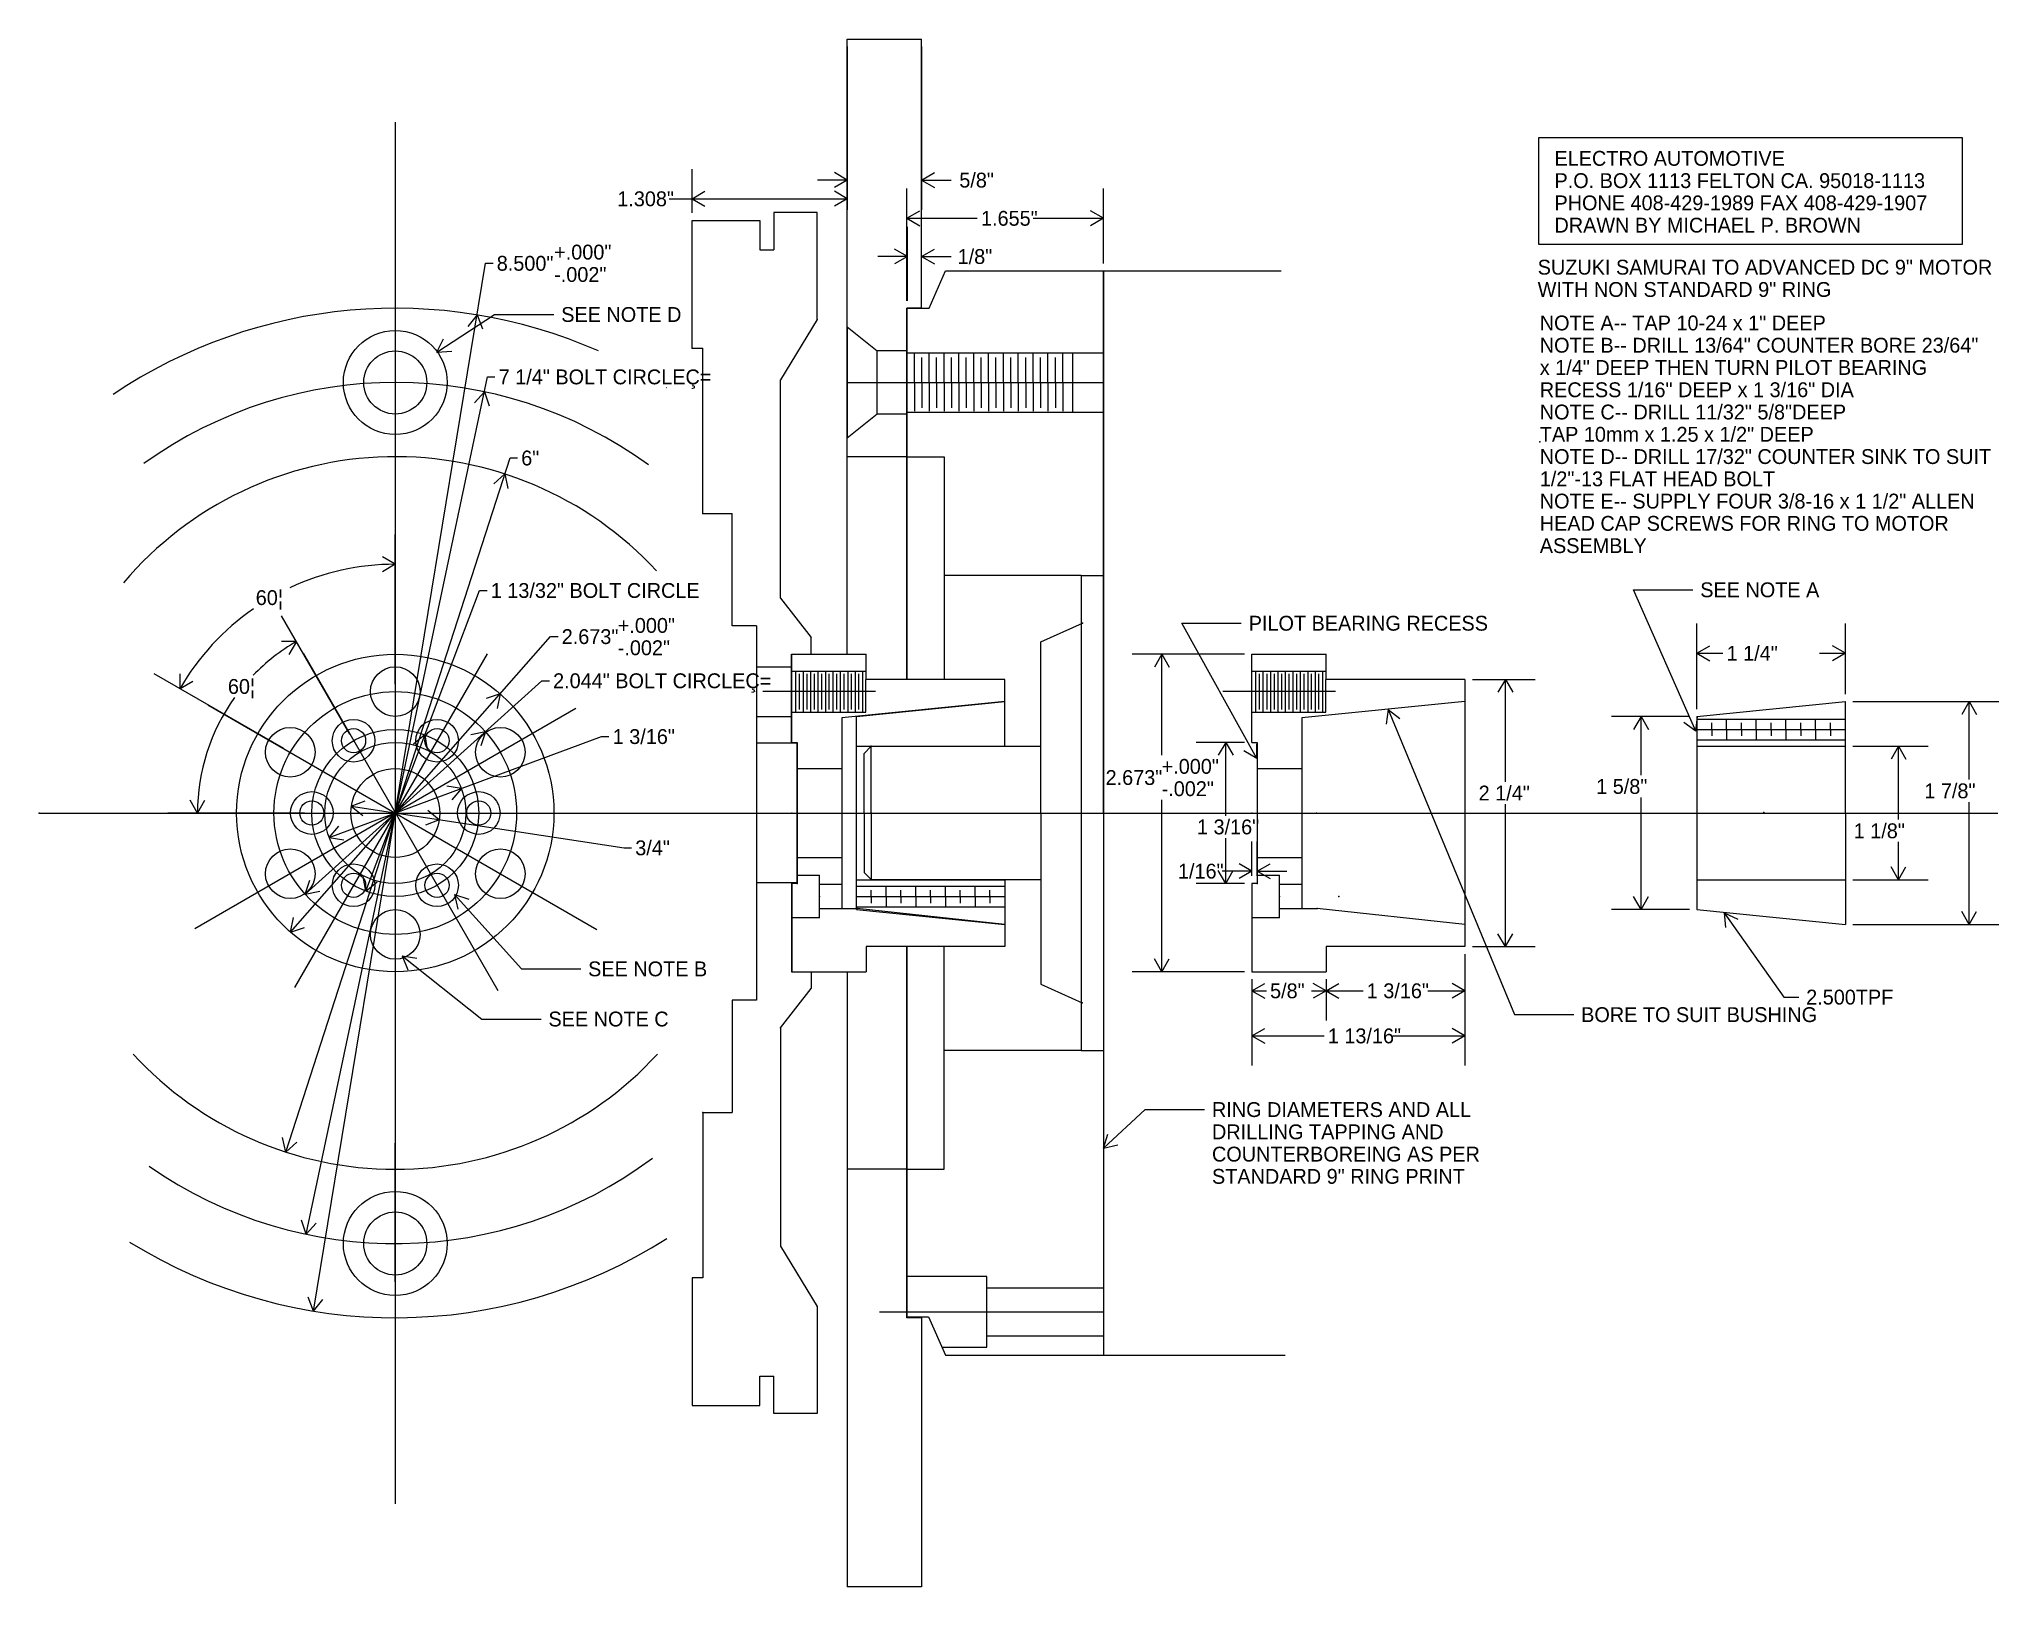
# Model space of a CAD drawing. Extents: x 0.8 to 17.3, y 1 to 14.
import ezdxf

# ---------------------------------------------------------------- set-up
doc = ezdxf.new("R2010")
doc.units = 0

msp = doc.modelspace()

# ---------------------------------------------------------------- linework, layer by layer
at = {"layer": 'ADC9', "color": 7, "linetype": 'CONTINUOUS'}
for p, q in [((9.761975, 7.476893), (9.761975, 12.041893)), ((9.761975, 12.041893), (11.260107, 12.041893)), ((9.761975, 12.041893), (9.761975, 7.476893)), ((9.575298, 9.476889), (9.575298, 5.476898)), ((9.575298, 9.476889), (9.761975, 9.476889)), ((9.233298, 8.916893), (9.585242, 9.075863)), ((9.233298, 7.476893), (9.233298, 8.916893)), ((7.745299, 7.976824), (7.805287, 8.040603)), ((7.745299, 7.476893), (7.745299, 7.976824)), ((7.805287, 8.040603), (9.233298, 8.040603)), ((7.805287, 7.478103), (7.805287, 8.040603)), ((7.745299, 7.476893), (7.745299, 6.976893)), ((7.805287, 7.478103), (7.805287, 6.915603)), ((9.233298, 7.476893), (9.233298, 6.036893)), ((9.761975, 7.476893), (9.761975, 2.911894)), ((7.805287, 6.915603), (7.745299, 6.976893)), ((7.805287, 6.915603), (9.233298, 6.915603)), ((9.233298, 6.036893), (9.582055, 5.877864)), ((9.575298, 5.476898), (9.761975, 5.476898)), ((9.761975, 2.911894), (11.291883, 2.911894))]:
    msp.add_line(p, q, dxfattribs=at)
at = {"layer": 'ADC9', "color": 7}
for p in [(9.585242, 9.075863), (7.805287, 8.040603), (7.745299, 7.476893), (7.745299, 7.476893), (7.745299, 7.476893), (7.745299, 7.476893), (7.805287, 7.478103), (9.233298, 7.476893), (9.233298, 7.476893), (9.233298, 7.476893), (9.575298, 7.476893), (9.575298, 7.476893), (9.761975, 7.476893), (9.761975, 7.476893), (9.761975, 7.476893), (7.805287, 6.915603), (9.582055, 5.877864)]:
    msp.add_point(p, dxfattribs=at)
at = {"layer": 'BUSH', "color": 7, "linetype": 'CONTINUOUS'}
for p, q in [((14.762302, 8.351893), (14.762302, 9.071668)), ((16.012302, 8.476893), (16.012302, 9.071668)), ((14.762302, 8.821668), (14.870556, 8.884168)), ((14.762302, 8.821668), (14.870556, 8.759168)), ((14.762302, 8.821668), (14.980616, 8.821668)), ((15.793988, 8.821668), (16.012302, 8.821668)), ((16.012302, 8.821668), (15.904049, 8.884168)), ((16.012302, 8.821668), (15.904049, 8.759168)), ((7.682299, 8.289393), (8.932299, 8.414393)), ((7.682299, 7.476893), (7.682299, 8.289393)), ((8.932299, 8.039385), (8.932299, 8.414393)), ((14.699802, 8.289393), (14.041204, 8.289393)), ((14.291204, 8.289393), (14.228704, 8.18114)), ((14.291204, 8.289393), (14.353704, 8.18114)), ((14.291204, 7.795296), (14.291204, 8.289393)), ((14.762302, 8.289393), (16.012302, 8.414393)), ((14.762302, 8.289393), (14.762302, 7.476893)), ((14.762302, 8.265952), (16.012302, 8.265952)), ((15.011162, 8.180922), (15.011162, 8.267308)), ((15.261162, 8.180922), (15.261162, 8.267308)), ((15.511162, 8.180922), (15.511162, 8.267308)), ((15.761162, 8.180922), (15.761162, 8.267308)), ((16.012302, 7.476893), (16.012302, 8.414393)), ((16.074802, 8.414393), (17.304916, 8.414393)), ((17.054916, 8.414393), (16.992416, 8.30614)), ((17.054916, 8.414393), (17.117416, 8.30614)), ((17.054916, 7.757824), (17.054916, 8.414393)), ((14.761162, 8.180922), (16.012302, 8.180922)), ((14.762302, 8.094052), (16.012302, 8.094052)), ((14.886162, 8.180922), (14.886162, 8.235621)), ((14.886162, 8.180922), (14.886162, 8.126222)), ((15.011162, 8.180922), (15.011162, 8.094535)), ((15.136162, 8.180922), (15.136162, 8.235621)), ((15.136162, 8.180922), (15.136162, 8.126222)), ((15.261162, 8.180922), (15.261162, 8.094535)), ((15.386162, 8.180922), (15.386162, 8.235621)), ((15.386162, 8.180922), (15.386162, 8.126222)), ((15.511162, 8.180922), (15.511162, 8.094535)), ((15.636162, 8.180922), (15.636162, 8.235621)), ((15.636162, 8.180922), (15.636162, 8.126222)), ((15.761162, 8.180922), (15.761162, 8.094535)), ((15.886162, 8.180922), (15.886162, 8.235621)), ((15.886162, 8.180922), (15.886162, 8.126222)), ((7.684805, 8.039385), (8.932299, 8.039385)), ((14.762302, 8.039385), (16.012302, 8.039385)), ((16.074802, 8.039385), (16.709858, 8.039385)), ((16.459858, 8.039385), (16.397358, 7.931132)), ((16.459858, 8.039385), (16.522358, 7.931132)), ((16.459858, 7.42163), (16.459858, 8.039385)), ((14.291204, 6.664393), (14.291204, 7.606746)), ((7.682299, 6.664393), (7.682299, 7.476893)), ((14.762302, 7.476893), (14.762302, 6.664393)), ((14.762302, 7.476893), (16.012302, 7.476893)), ((16.012302, 7.476893), (16.012302, 6.539393)), ((17.054916, 6.539393), (17.054916, 7.569508)), ((16.459858, 6.914402), (16.459858, 7.233314)), ((16.459858, 6.914402), (16.397358, 7.022655)), ((16.459858, 6.914402), (16.522358, 7.022655)), ((7.681158, 6.772865), (8.932299, 6.772865)), ((7.682299, 6.914402), (8.932299, 6.914402)), ((7.682299, 6.859735), (8.932299, 6.859735)), ((7.806158, 6.772865), (7.806158, 6.827566)), ((7.806158, 6.772865), (7.806158, 6.718166)), ((7.931158, 6.772865), (7.931158, 6.859252)), ((7.931158, 6.772865), (7.931158, 6.68648)), ((8.056158, 6.772865), (8.056158, 6.827566)), ((8.056158, 6.772865), (8.056158, 6.718166)), ((8.181158, 6.772865), (8.181158, 6.859252)), ((8.181158, 6.772865), (8.181158, 6.68648)), ((8.306158, 6.772865), (8.306158, 6.827566)), ((8.306158, 6.772865), (8.306158, 6.718166)), ((8.431158, 6.772865), (8.431158, 6.859252)), ((8.431158, 6.772865), (8.431158, 6.68648)), ((8.556158, 6.772865), (8.556158, 6.827566)), ((8.556158, 6.772865), (8.556158, 6.718166)), ((8.681158, 6.772865), (8.681158, 6.859252)), ((8.681158, 6.772865), (8.681158, 6.68648)), ((8.806158, 6.772865), (8.806158, 6.827566)), ((8.806158, 6.772865), (8.806158, 6.718166)), ((8.932299, 6.914402), (8.932299, 6.539393)), ((14.291204, 6.664393), (14.228704, 6.772647)), ((14.291204, 6.664393), (14.353704, 6.772647)), ((14.764809, 6.914402), (16.012302, 6.914402)), ((16.074802, 6.914402), (16.709858, 6.914402)), ((7.682299, 6.687836), (8.932299, 6.687836)), ((7.682299, 6.664393), (8.932299, 6.539393)), ((14.699802, 6.664393), (14.041204, 6.664393)), ((14.762302, 6.664393), (16.012302, 6.539393)), ((14.99205, 6.636407), (15.105612, 6.58417)), ((14.99205, 6.636407), (15.003593, 6.511941)), ((14.99205, 6.636407), (15.494543, 5.926664)), ((17.054916, 6.539393), (16.992416, 6.647647)), ((17.054916, 6.539393), (17.117416, 6.647647)), ((16.074802, 6.539393), (17.304916, 6.539393)), ((15.494543, 5.926664), (15.619543, 5.926664))]:
    msp.add_line(p, q, dxfattribs=at)
for radius in [1.3365, 0.375]:
    msp.add_circle((3.796299, 7.476893), radius, dxfattribs=at)
at = {"layer": 'BUSH', "color": 7}
for p in [(14.761162, 8.180922), (14.886162, 8.180922), (15.011162, 8.180922), (15.011162, 8.180922), (15.136162, 8.180922), (15.136162, 8.180922), (15.261162, 8.180922), (15.261162, 8.180922), (15.261162, 8.180922), (15.386162, 8.180922), (15.511162, 8.180922), (15.511162, 8.180922), (15.636162, 8.180922), (15.761162, 8.180922), (15.761162, 8.180922), (15.886162, 8.180922), (15.887623, 8.180002), (15.887623, 8.180002), (15.88763, 8.180002), (15.88763, 8.180002), (7.682299, 7.476893), (7.682299, 7.476893), (7.682299, 7.476893), (14.762302, 7.476893), (14.762302, 7.476893), (14.762302, 7.476893), (14.762302, 7.476893), (15.324793, 7.480347), (7.681158, 6.772865), (7.806158, 6.772865), (7.931158, 6.772865), (7.931158, 6.772865), (8.056158, 6.772865), (8.056158, 6.772865), (8.181158, 6.772865), (8.181158, 6.772865), (8.181158, 6.772865), (8.306158, 6.772865), (8.431158, 6.772865), (8.431158, 6.772865), (8.556158, 6.772865), (8.681158, 6.772865), (8.681158, 6.772865), (8.806158, 6.772865), (8.807619, 6.773785), (8.807619, 6.773785), (8.807627, 6.773785), (8.807627, 6.773785)]:
    msp.add_point(p, dxfattribs=at)
at = {"layer": 'CENTER', "color": 7, "linetype": 'CONTINUOUS'}
msp.add_line((0.796299, 7.476893), (17.296299, 7.476893), dxfattribs=at)
at = {"layer": 'CENTER', "color": 7}
msp.add_point((0.796299, 7.476893), dxfattribs=at)
at = {"layer": 'DIEM', "color": 7, "linetype": 'CONTINUOUS'}
for p, q in [((7.604299, 13.929587), (7.604299, 12.556202)), ((8.229299, 13.929587), (8.229299, 12.556202)), ((6.296299, 12.528893), (6.296299, 12.898995)), ((7.604299, 11.632977), (7.604299, 12.898995)), ((7.604299, 12.806202), (7.354299, 12.806202)), ((7.604299, 12.806202), (7.496045, 12.868702)), ((7.604299, 12.806202), (7.496045, 12.743702)), ((8.106914, 11.789393), (8.106914, 12.734437)), ((8.229299, 12.806202), (8.337552, 12.868702)), ((8.229299, 12.806202), (8.337552, 12.743702)), ((8.229299, 12.806202), (8.479299, 12.806202)), ((9.761975, 12.104393), (9.761975, 12.734437)), ((6.103135, 12.648995), (7.604299, 12.648995)), ((6.296299, 12.648995), (6.404552, 12.711495)), ((6.296299, 12.648995), (6.404552, 12.586495)), ((7.604299, 12.648995), (7.496045, 12.711495)), ((7.604299, 12.648995), (7.496045, 12.586495)), ((8.106914, 12.484437), (8.215167, 12.546937)), ((9.761975, 12.484437), (9.653722, 12.546937)), ((8.106914, 12.484437), (8.215167, 12.421937)), ((8.106914, 12.484437), (8.699383, 12.484437)), ((8.110014, 11.789477), (8.110014, 12.412672)), ((8.229915, 11.789477), (8.229915, 12.412672)), ((9.169506, 12.484437), (9.761975, 12.484437)), ((9.761975, 12.484437), (9.653722, 12.421937)), ((8.110014, 12.162672), (8.001761, 12.225172)), ((8.229915, 12.162672), (8.338168, 12.225172)), ((3.106995, 3.283173), (4.557144, 12.105882)), ((4.557144, 12.105882), (4.619644, 12.105882)), ((8.110014, 12.162672), (7.860014, 12.162672)), ((8.110014, 12.162672), (8.001761, 12.100172)), ((8.229915, 12.162672), (8.338168, 12.100172)), ((8.229915, 12.162672), (8.479915, 12.162672)), ((4.147085, 11.3578), (4.6317, 11.674295)), ((4.485603, 11.670622), (4.406373, 11.573939)), ((4.485603, 11.670622), (4.529718, 11.553665)), ((4.6317, 11.674295), (5.1317, 11.674295)), ((4.147085, 11.3578), (4.203546, 11.469322)), ((4.147085, 11.3578), (4.271897, 11.364664)), ((3.045598, 3.930471), (4.573586, 11.1489)), ((4.573586, 11.1489), (4.636086, 11.1489)), ((4.547001, 11.02331), (4.463438, 10.930347)), ((4.547001, 11.02331), (4.585728, 10.904461)), ((2.873025, 4.622498), (4.763165, 10.466058)), ((4.763165, 10.466058), (4.825665, 10.466058)), ((4.719572, 10.331287), (4.62679, 10.247523)), ((4.719572, 10.331287), (4.745723, 10.209053)), ((3.796299, 8.561394), (3.796299, 9.821231)), ((3.796299, 9.571231), (3.688046, 9.633731)), ((3.796299, 9.571231), (3.688046, 9.508731)), ((3.547032, 6.819569), (4.506838, 9.350604)), ((4.506838, 9.350604), (4.569338, 9.350604)), ((14.753489, 8.164714), (14.227229, 9.356186)), ((14.227229, 9.356186), (14.727229, 9.356186)), ((3.413548, 8.139836), (2.837914, 9.136864)), ((2.962914, 8.920358), (2.837914, 8.920358)), ((2.962914, 8.920358), (2.900414, 8.812105)), ((2.913006, 6.473885), (5.104526, 8.96243)), ((5.104526, 8.96243), (5.167026, 8.96243)), ((11.052915, 7.935211), (10.42329, 9.074712)), ((10.42329, 9.074712), (10.92329, 9.074712)), ((10.949802, 8.813392), (10.003456, 8.813392)), ((10.253456, 8.813392), (10.190956, 8.705139)), ((10.253456, 8.813392), (10.315956, 8.705139)), ((10.253456, 7.963766), (10.253456, 8.813392)), ((2.857095, 8.019143), (1.766043, 8.649063)), ((1.982549, 8.524063), (1.982549, 8.649063)), ((1.982549, 8.524063), (2.090803, 8.586563)), ((3.037181, 6.792625), (5.031841, 8.59061)), ((5.031841, 8.59061), (5.094341, 8.59061)), ((12.869799, 8.601893), (13.398043, 8.601893)), ((13.148043, 8.601893), (13.085543, 8.49364)), ((13.148043, 8.601893), (13.210543, 8.49364)), ((13.148043, 7.738587), (13.148043, 8.601893)), ((4.679592, 8.479902), (4.561143, 8.439967)), ((4.679592, 8.479902), (4.654952, 8.357355)), ((12.160184, 8.348559), (12.143849, 8.224631)), ((12.160184, 8.348559), (12.259341, 8.272449)), ((12.160184, 8.348559), (13.224031, 5.779098)), ((14.753489, 8.164714), (14.766922, 8.28899)), ((3.239534, 7.270613), (5.533911, 8.120675)), ((4.045566, 8.134218), (3.948743, 8.055159)), ((4.045566, 8.134218), (4.065621, 8.010837)), ((4.555417, 8.161162), (4.433163, 8.135106)), ((4.555417, 8.161162), (4.516856, 8.042259)), ((5.533911, 8.120675), (5.596411, 8.120675)), ((14.753489, 8.164714), (14.652579, 8.238486)), ((10.949802, 8.070891), (10.542145, 8.070891)), ((10.792145, 8.070891), (10.729645, 7.962638)), ((10.792145, 8.070891), (10.854645, 7.962638)), ((10.792145, 7.453927), (10.792145, 8.070891)), ((11.052915, 7.935211), (10.945856, 7.999736)), ((11.052915, 7.935211), (11.055265, 8.060189)), ((4.353064, 7.683174), (4.22984, 7.704171)), ((4.353064, 7.683174), (4.273268, 7.586958)), ((3.030799, 7.476893), (1.879529, 7.476893)), ((2.129529, 7.476893), (2.067029, 7.585147)), ((2.129529, 7.476893), (2.192029, 7.585147)), ((3.425564, 7.53329), (3.541985, 7.578799)), ((3.425564, 7.53329), (3.523187, 7.45522)), ((3.425564, 7.53329), (5.724081, 7.183639)), ((4.167034, 7.420497), (4.069411, 7.498567)), ((10.253456, 6.140391), (10.253456, 7.5877)), ((13.148043, 6.351893), (13.148043, 7.550913)), ((3.239534, 7.270613), (3.31933, 7.366829)), ((3.239534, 7.270613), (3.362758, 7.249616)), ((4.167034, 7.420497), (4.050613, 7.374988)), ((10.792145, 6.884599), (10.792145, 7.265984)), ((5.724081, 7.183639), (5.786581, 7.183639)), ((11.012302, 6.947099), (11.012302, 7.23749)), ((11.057298, 6.947099), (11.057298, 7.23749)), ((3.547032, 6.819569), (3.526977, 6.94295)), ((10.792145, 6.884599), (10.729645, 6.992852)), ((11.012302, 6.98749), (10.762302, 6.98749)), ((10.792145, 6.884599), (10.854645, 6.992852)), ((11.012302, 6.98749), (10.904049, 7.04999)), ((11.012302, 6.98749), (10.904049, 6.92499)), ((11.057298, 6.98749), (11.165551, 7.04999)), ((11.057298, 6.98749), (11.165551, 6.92499)), ((11.057298, 6.98749), (11.307298, 6.98749)), ((3.037181, 6.792625), (3.075742, 6.911528)), ((3.037181, 6.792625), (3.159435, 6.818681)), ((3.547032, 6.819569), (3.643855, 6.898628)), ((4.296073, 6.789875), (4.414922, 6.751145)), ((4.296073, 6.789875), (4.321956, 6.667584)), ((4.296073, 6.789875), (4.858285, 6.164387)), ((10.949802, 6.884599), (10.542145, 6.884599)), ((2.913006, 6.473885), (2.937646, 6.596432)), ((2.913006, 6.473885), (3.031455, 6.51382)), ((13.148043, 6.351893), (13.085543, 6.460147)), ((13.148043, 6.351893), (13.210543, 6.460147)), ((3.855421, 6.273847), (3.97905, 6.255387)), ((3.855421, 6.273847), (3.901249, 6.15755)), ((3.855421, 6.273847), (4.523997, 5.742182)), ((12.807299, 6.289393), (12.807299, 5.730186)), ((12.807299, 6.289393), (12.807299, 5.350352)), ((12.869799, 6.351893), (13.398043, 6.351893)), ((4.858285, 6.164387), (5.358285, 6.164387)), ((10.949802, 6.140391), (10.003456, 6.140391)), ((10.253456, 6.140391), (10.190956, 6.248645)), ((10.253456, 6.140391), (10.315956, 6.248645)), ((11.012302, 6.077891), (11.012302, 5.730186)), ((11.012302, 6.077891), (11.012302, 5.350352)), ((11.012302, 5.980186), (11.120556, 6.042686)), ((11.012302, 5.980186), (11.120556, 5.917686)), ((11.012302, 5.980186), (11.134345, 5.980186)), ((11.51526, 5.980186), (11.637302, 5.980186)), ((11.637302, 5.980186), (11.529049, 6.042686)), ((11.637302, 5.980186), (11.529049, 5.917686)), ((11.637302, 6.077891), (11.637302, 5.730186)), ((11.637302, 6.077891), (11.637302, 5.730186)), ((11.637302, 5.980186), (11.745556, 6.042686)), ((11.637302, 5.980186), (11.745556, 5.917686)), ((11.637302, 5.980186), (11.948959, 5.980186)), ((12.495642, 5.980186), (12.807299, 5.980186)), ((12.807299, 5.980186), (12.699045, 6.042686)), ((12.807299, 5.980186), (12.699045, 5.917686)), ((13.224031, 5.779098), (13.724031, 5.779098)), ((4.523997, 5.742182), (5.023997, 5.742182)), ((11.012302, 5.600352), (11.120556, 5.662852)), ((12.807299, 5.600352), (12.699045, 5.662852)), ((11.012302, 5.600352), (11.120556, 5.537852)), ((11.012302, 5.600352), (11.620834, 5.600352)), ((12.198767, 5.600352), (12.807299, 5.600352)), ((12.807299, 5.600352), (12.699045, 5.537852)), ((9.761975, 4.654009), (10.114038, 4.97973)), ((10.114038, 4.97973), (10.614038, 4.97973)), ((2.873025, 4.622498), (2.846874, 4.744732)), ((2.873025, 4.622498), (2.965807, 4.706262)), ((9.761975, 4.654009), (9.798992, 4.773402)), ((9.761975, 4.654009), (9.883881, 4.681648)), ((3.045598, 3.930471), (3.006871, 4.049321)), ((3.045598, 3.930471), (3.129161, 4.023434)), ((3.106995, 3.283173), (3.06288, 3.400129)), ((3.106995, 3.283173), (3.186225, 3.379856))]:
    msp.add_line(p, q, dxfattribs=at)
for centre, radius in [((3.444798, 8.08571), 0.1797), ((4.147799, 8.08571), 0.1797), ((3.444798, 8.08571), 0.10155), ((4.147799, 8.08571), 0.10155), ((3.093299, 7.476893), 0.1797), ((4.499299, 7.476893), 0.1797), ((3.093299, 7.476893), 0.10155), ((4.499299, 7.476893), 0.10155), ((3.444799, 6.868077), 0.1797), ((3.444799, 6.868077), 0.10155), ((4.147799, 6.868078), 0.1797), ((4.147799, 6.868078), 0.10155)]:
    msp.add_circle(centre, radius, dxfattribs=at)
for radius, start, end in [(2.094338, 90, 115.068033), (2.094338, 124.799456, 149.999989), (1.66677, 120.000024, 135.914482), (1.66677, 144.34039, 180)]:
    msp.add_arc((3.796299, 7.476893), radius, start, end, dxfattribs=at)
at = {"layer": 'DIEM', "color": 7}
msp.add_point((13.43784, 10.603052), dxfattribs=at)
at = {"layer": 'HUB', "color": 7, "linetype": 'CONTINUOUS'}
for p, q in [((3.796299, 13.292246), (3.796299, 1.661541)), ((4.569599, 8.816289), (2.947379, 6.00652)), ((3.02168, 8.818573), (4.658962, 5.982718)), ((7.137303, 8.813392), (7.762303, 8.813392)), ((7.137303, 8.070891), (7.137303, 8.813392)), ((7.762303, 8.601893), (7.762303, 8.813392)), ((11.012302, 8.813392), (11.637302, 8.813392)), ((11.012302, 8.070891), (11.012302, 8.813392)), ((11.637302, 8.601893), (11.637302, 8.813392)), ((7.137303, 8.670744), (7.762303, 8.670744)), ((7.168303, 8.670744), (7.168303, 8.327044)), ((7.199803, 8.648628), (7.199803, 8.349158)), ((7.231053, 8.670744), (7.231053, 8.327044)), ((7.262303, 8.648628), (7.262303, 8.349158)), ((7.293803, 8.670744), (7.293803, 8.327044)), ((7.324803, 8.648628), (7.324803, 8.349158)), ((7.356553, 8.670744), (7.356553, 8.327044)), ((7.387303, 8.648628), (7.387303, 8.349158)), ((7.419302, 8.670744), (7.419302, 8.327044)), ((7.449803, 8.648628), (7.449803, 8.349158)), ((7.482052, 8.670744), (7.482052, 8.327044)), ((7.512303, 8.648628), (7.512303, 8.349158)), ((7.544802, 8.670744), (7.544802, 8.327044)), ((7.574803, 8.648628), (7.574803, 8.349158)), ((7.607552, 8.670744), (7.607552, 8.327044)), ((7.637303, 8.648628), (7.637303, 8.349158)), ((7.670302, 8.670744), (7.670302, 8.327044)), ((7.699803, 8.648628), (7.699803, 8.349158)), ((7.733052, 8.670744), (7.733052, 8.327044)), ((7.760298, 8.327055), (7.760298, 8.601893)), ((8.932299, 8.601893), (7.762303, 8.601893)), ((8.932299, 8.039385), (8.932299, 8.601893)), ((11.012302, 8.670744), (11.637302, 8.670744)), ((11.043303, 8.670744), (11.043303, 8.327044)), ((11.074802, 8.648628), (11.074802, 8.349158)), ((11.106052, 8.670744), (11.106052, 8.327044)), ((11.137302, 8.648628), (11.137302, 8.349158)), ((11.168802, 8.670744), (11.168802, 8.327044)), ((11.199802, 8.648628), (11.199802, 8.349158)), ((11.231552, 8.670744), (11.231552, 8.327044)), ((11.262302, 8.648628), (11.262302, 8.349158)), ((11.294302, 8.670744), (11.294302, 8.327044)), ((11.324802, 8.648628), (11.324802, 8.349158)), ((11.357052, 8.670744), (11.357052, 8.327044)), ((11.387302, 8.648628), (11.387302, 8.349158)), ((11.419802, 8.670744), (11.419802, 8.327044)), ((11.449802, 8.648628), (11.449802, 8.349158)), ((11.482552, 8.670744), (11.482552, 8.327044)), ((11.512302, 8.648628), (11.512302, 8.349158)), ((11.545301, 8.670744), (11.545301, 8.327044)), ((11.574802, 8.648628), (11.574802, 8.349158)), ((11.608051, 8.670744), (11.608051, 8.327044)), ((11.635298, 8.327055), (11.635298, 8.601893)), ((12.807299, 8.601893), (11.637302, 8.601893)), ((12.807299, 8.601893), (12.807299, 6.351893)), ((7.841487, 8.498894), (6.893044, 8.498894)), ((11.716486, 8.498894), (10.768044, 8.498894)), ((5.317931, 8.355409), (2.107684, 6.501971)), ((2.2177, 8.388298), (5.493961, 6.496748)), ((7.135298, 8.327055), (7.760298, 8.327055)), ((8.932299, 8.414393), (7.557299, 8.276894)), ((7.557299, 8.276894), (7.557299, 6.673265)), ((11.010298, 8.327055), (11.635298, 8.327055)), ((12.807299, 8.414393), (11.432299, 8.276894)), ((11.432299, 8.276894), (11.432299, 6.673265)), ((7.137303, 8.070891), (7.182298, 8.070891)), ((7.182298, 8.070643), (7.182298, 6.884599)), ((11.012302, 8.070891), (11.057298, 8.070891)), ((11.057298, 8.070643), (11.057298, 6.884599)), ((7.182298, 7.851893), (7.557299, 7.851893)), ((11.057298, 7.851893), (11.432299, 7.851893)), ((7.182298, 7.101893), (7.557299, 7.101893)), ((11.057298, 7.101893), (11.432299, 7.101893)), ((7.182298, 6.953493), (7.369798, 6.953493)), ((7.369798, 6.594093), (7.369798, 6.953493)), ((11.057298, 6.953493), (11.244798, 6.953493)), ((11.244798, 6.594093), (11.244798, 6.953493)), ((7.182298, 6.884599), (7.137303, 6.884599)), ((7.137303, 6.884599), (7.137303, 6.140391)), ((7.369798, 6.876366), (7.557299, 6.876366)), ((8.932299, 6.914402), (8.932299, 6.351893)), ((11.057298, 6.884599), (11.012302, 6.884599)), ((11.012302, 6.884599), (11.012302, 6.140391)), ((11.244798, 6.876366), (11.432299, 6.876366)), ((7.369798, 6.673265), (7.688419, 6.673265)), ((8.932299, 6.539393), (7.688419, 6.673265)), ((11.244798, 6.673265), (11.563419, 6.673265)), ((12.807299, 6.539393), (11.563419, 6.673265)), ((7.369798, 6.594093), (7.137303, 6.594093)), ((11.244798, 6.594093), (11.012302, 6.594093)), ((8.932299, 6.351893), (7.762303, 6.351893)), ((7.762303, 6.351893), (7.762303, 6.140391)), ((12.807299, 6.351893), (11.637302, 6.351893)), ((11.637302, 6.351893), (11.637302, 6.140391)), ((7.137303, 6.140391), (7.762303, 6.140391)), ((11.012302, 6.140391), (11.637302, 6.140391))]:
    msp.add_line(p, q, dxfattribs=at)
for centre, radius in [((3.796299, 8.498893), 0.209001), ((3.796299, 7.476893), 1.022), ((2.911222, 7.987893), 0.209), ((3.796299, 7.476893), 0.703), ((4.681376, 7.987893), 0.209001), ((3.796299, 7.476893), 0.59375), ((2.911222, 6.965894), 0.209), ((4.681376, 6.965894), 0.209), ((3.796299, 6.454894), 0.209)]:
    msp.add_circle(centre, radius, dxfattribs=at)
at = {"layer": 'HUB', "color": 7}
for p in [(7.137303, 8.498894), (7.137303, 8.498894), (7.137303, 8.498894), (7.168303, 8.498894), (7.199803, 8.498894), (7.231053, 8.498894), (7.262303, 8.498894), (11.012302, 8.498894), (11.012302, 8.498894), (11.012302, 8.498894), (11.043303, 8.498894), (11.074802, 8.498894), (11.106052, 8.498894), (11.137302, 8.498894), (4.681376, 7.987893), (3.796299, 7.476893), (7.137303, 7.476893), (7.182298, 7.476893), (7.682299, 7.476893), (11.012302, 7.476893), (11.012302, 7.476893), (11.057298, 7.476893), (11.557299, 7.476893), (12.807299, 7.476893), (7.182298, 6.953493), (11.057298, 6.953493), (7.182298, 6.884599), (7.369798, 6.876366), (7.369798, 6.774816), (11.057298, 6.884599), (11.244798, 6.876366), (11.244798, 6.774816), (11.743653, 6.774816), (7.369798, 6.673265), (7.688419, 6.673265), (11.244798, 6.673265), (11.563419, 6.673265)]:
    msp.add_point(p, dxfattribs=at)
at = {"layer": 'PARTS', "color": 7, "linetype": 'CONTINUOUS'}
for p, q in [((13.42899, 13.163964), (16.995441, 13.163964)), ((13.42899, 12.26398), (13.42899, 13.163964)), ((16.995441, 13.163964), (16.995441, 12.26398)), ((6.296299, 12.466393), (6.866299, 12.466393)), ((6.296299, 11.391894), (6.296299, 12.466393)), ((6.866299, 12.466393), (6.866299, 12.219394)), ((7.351298, 12.532393), (6.986299, 12.532393)), ((6.986299, 12.532393), (6.986299, 12.219394)), ((7.351298, 11.631893), (7.351298, 12.532393)), ((6.866299, 12.219394), (6.986299, 12.219394)), ((16.995441, 12.26398), (13.42899, 12.26398)), ((7.351298, 11.631893), (7.041298, 11.124893)), ((6.296299, 11.391893), (6.386299, 11.391893)), ((6.386299, 9.998894), (6.386299, 11.391893)), ((7.041298, 9.284393), (7.041298, 11.124893)), ((6.386299, 9.998894), (6.633299, 9.998894)), ((6.633299, 9.051893), (6.633299, 9.998894)), ((7.041298, 9.284393), (7.299298, 8.954393)), ((6.838299, 9.051893), (6.633299, 9.051893)), ((6.838299, 9.051893), (6.838299, 5.901894)), ((7.299298, 8.814393), (7.299298, 8.954393)), ((7.135298, 8.814393), (7.299298, 8.814393)), ((7.135298, 8.064894), (7.135298, 8.814393)), ((6.838299, 8.707893), (7.135298, 8.707893)), ((6.838299, 8.289893), (7.135298, 8.289893)), ((7.135298, 8.064894), (6.838299, 8.064894)), ((7.180298, 8.064894), (7.135298, 8.064894)), ((7.180298, 8.064894), (7.180298, 6.888894)), ((7.135298, 6.888894), (6.838299, 6.888894)), ((7.180298, 6.888894), (7.135298, 6.888894)), ((7.135298, 6.888894), (7.135298, 6.139395)), ((7.135298, 6.139395), (7.299298, 6.139395)), ((7.299298, 6.139395), (7.299298, 5.999393)), ((7.041298, 5.669394), (7.299298, 5.999393)), ((6.838299, 5.901894), (6.633299, 5.901894)), ((6.633299, 5.901894), (6.633299, 4.954893)), ((7.041298, 5.669394), (7.041298, 3.828894)), ((6.386299, 4.954893), (6.633299, 4.954893)), ((6.386299, 4.954893), (6.386299, 3.561918)), ((7.041298, 3.828894), (7.351298, 3.321894)), ((6.386299, 3.561918), (6.296299, 3.561918)), ((6.296299, 3.561918), (6.296299, 2.487393)), ((7.351298, 3.321894), (7.351298, 2.421394)), ((6.866299, 2.487393), (6.866299, 2.734393)), ((6.866299, 2.734393), (6.986299, 2.734393)), ((6.986299, 2.421394), (6.986299, 2.734393)), ((6.296299, 2.487393), (6.866299, 2.487393)), ((7.351298, 2.421394), (6.986299, 2.421394))]:
    msp.add_line(p, q, dxfattribs=at)
at = {"layer": 'PARTS', "color": 7}
for p in [(7.351298, 11.631893), (6.296299, 11.391893), (6.386299, 9.998894), (6.838299, 8.498894), (6.838299, 7.476893), (7.041298, 5.669394), (6.386299, 4.954893), (7.351298, 3.321894)]:
    msp.add_point(p, dxfattribs=at)
at = {"layer": 'PLATE', "color": 7, "linetype": 'CONTINUOUS'}
for p, q in [((7.604299, 8.817996), (7.604299, 13.992087)), ((7.604299, 13.992087), (8.229299, 13.992087)), ((8.229299, 11.726977), (8.229299, 13.992087)), ((3.796299, 11.885561), (3.796299, 10.136763)), ((8.229915, 11.726977), (8.104914, 11.726977)), ((8.104914, 11.726977), (8.104914, 10.476977)), ((7.604299, 11.570477), (7.604299, 10.633477)), ((7.604299, 11.570477), (7.855299, 11.367578)), ((7.855299, 10.836377), (7.855299, 11.367578)), ((8.104299, 11.367578), (7.855299, 11.367578)), ((8.104299, 10.836377), (8.104299, 11.367578)), ((7.855299, 10.836377), (7.604299, 10.633477)), ((8.104299, 10.836377), (7.855299, 10.836377)), ((8.104914, 10.476977), (7.604299, 10.476977)), ((8.104914, 10.476977), (8.104914, 8.601893)), ((8.104299, 3.226978), (8.104299, 6.351893)), ((7.604299, 6.140391), (7.604299, 0.9617)), ((3.796299, 3.530192), (3.796299, 4.696057)), ((8.104299, 4.476977), (7.604299, 4.476977)), ((8.229299, 3.226978), (8.104299, 3.226978)), ((8.229299, 3.226978), (8.229299, 0.9617)), ((8.229299, 0.9617), (7.604299, 0.9617))]:
    msp.add_line(p, q, dxfattribs=at)
for centre, radius in [((3.796299, 11.101893), 0.4375), ((3.796299, 11.101893), 0.2656), ((3.796299, 3.851894), 0.4375), ((3.796299, 3.851894), 0.2656)]:
    msp.add_circle(centre, radius, dxfattribs=at)
for centre, radius, start, end in [((3.796299, 7.476896), 4.249997, 66.255235, 123.990668), ((3.796299, 7.47689), 3.625003, 53.93266, 125.758316), ((7.028986, 12.542762), 1.759435, 237.436003, 237.499932), ((3.796298, 7.476892), 3.000001, 42.791783, 139.730184), ((3.796298, 7.476894), 3, 222.592537, 317.391355), ((3.796299, 7.476893), 3.624999, 235.094509, 306.691897), ((3.796299, 7.476894), 4.25, 238.211015, 302.561203)]:
    msp.add_arc(centre, radius, start, end, dxfattribs=at)
at = {"layer": 'PLATE', "color": 7}
for p in [(8.229915, 11.726977), (3.796299, 11.101893), (7.604299, 11.101977), (7.604299, 11.101977), (3.796299, 7.476893), (3.796299, 7.476893), (3.796299, 7.476893), (3.796299, 3.851894), (8.229299, 3.226978)]:
    msp.add_point(p, dxfattribs=at)
at = {"layer": 'RING9', "color": 7, "linetype": 'CONTINUOUS'}
for p, q in [((8.294414, 11.726893), (8.431427, 12.041893)), ((8.431427, 12.041893), (9.761975, 12.041893)), ((8.106914, 11.726893), (8.294414, 11.726893)), ((8.106914, 8.601893), (8.106914, 11.726893)), ((8.106497, 11.351892), (9.761975, 11.351892)), ((8.169411, 11.10125), (8.169411, 11.351827)), ((8.231903, 11.10125), (8.231903, 11.31225)), ((8.294394, 11.10125), (8.294394, 11.351827)), ((8.356885, 11.10125), (8.356885, 11.31225)), ((8.419376, 11.10125), (8.419376, 11.351827)), ((8.481868, 11.10125), (8.481868, 11.31225)), ((8.544359, 11.10125), (8.544359, 11.351827)), ((8.606851, 11.10125), (8.606851, 11.31225)), ((8.669342, 11.10125), (8.669342, 11.351827)), ((8.731833, 11.10125), (8.731833, 11.31225)), ((8.794325, 11.10125), (8.794325, 11.351827)), ((8.856816, 11.10125), (8.856816, 11.31225)), ((8.919308, 11.10125), (8.919308, 11.351827)), ((8.981799, 11.10125), (8.981799, 11.31225)), ((9.044291, 11.10125), (9.044291, 11.351827)), ((9.106782, 11.10125), (9.106782, 11.31225)), ((9.169273, 11.10125), (9.169273, 11.351827)), ((9.231765, 11.10125), (9.231765, 11.31225)), ((9.294256, 11.10125), (9.294256, 11.351827)), ((9.356748, 11.10125), (9.356748, 11.31225)), ((9.419239, 11.10125), (9.419239, 11.351827)), ((9.500248, 11.351892), (9.500248, 10.851892)), ((7.612092, 11.101892), (9.761975, 11.101892)), ((8.169411, 11.10125), (8.169411, 10.859385)), ((8.231903, 11.10019), (8.231903, 10.88919)), ((8.294394, 11.10125), (8.294394, 10.859385)), ((8.356885, 11.10019), (8.356885, 10.88919)), ((8.419376, 11.10125), (8.419376, 10.859385)), ((8.481868, 11.10019), (8.481868, 10.88919)), ((8.544359, 11.10125), (8.544359, 10.859385)), ((8.606851, 11.10019), (8.606851, 10.88919)), ((8.669342, 11.10125), (8.669342, 10.859385)), ((8.731833, 11.10019), (8.731833, 10.88919)), ((8.794325, 11.10125), (8.794325, 10.859385)), ((8.856816, 11.10019), (8.856816, 10.88919)), ((8.919308, 11.10125), (8.919308, 10.859385)), ((8.981799, 11.10019), (8.981799, 10.88919)), ((9.044291, 11.10125), (9.044291, 10.859385)), ((9.106782, 11.10019), (9.106782, 10.88919)), ((9.169273, 11.10125), (9.169273, 10.859385)), ((9.231765, 11.10019), (9.231765, 10.88919)), ((9.294256, 11.10125), (9.294256, 10.859385)), ((9.356748, 11.10019), (9.356748, 10.88919)), ((9.419239, 11.10125), (9.419239, 10.859385)), ((8.106385, 10.851892), (9.761975, 10.851892)), ((8.10902, 10.476892), (8.42152, 10.476892)), ((8.42152, 10.476892), (8.42152, 8.601893)), ((9.575298, 9.476889), (8.42152, 9.476889)), ((8.106914, 6.351893), (8.106914, 3.226894)), ((8.418926, 4.476893), (8.418926, 6.351893)), ((9.575298, 5.476898), (8.418926, 5.476898)), ((8.106426, 4.476893), (8.418926, 4.476893)), ((8.778785, 3.573901), (8.104983, 3.573901)), ((8.777775, 3.479892), (9.761975, 3.479892)), ((8.778785, 2.979901), (8.778785, 3.573901)), ((7.875211, 3.276894), (9.761975, 3.276894)), ((8.106914, 3.234602), (8.289413, 3.234602)), ((8.289413, 3.234602), (8.432572, 2.911894)), ((8.403785, 2.979901), (8.778785, 2.979901)), ((8.777775, 3.073895), (9.761975, 3.073895)), ((8.432572, 2.911894), (9.761975, 2.911894))]:
    msp.add_line(p, q, dxfattribs=at)
at = {"layer": 'RING9', "color": 7}
for p in [(8.106497, 11.351892), (8.106385, 10.851892), (8.10902, 10.476892), (8.106426, 4.476893), (8.104983, 3.573888), (8.106914, 3.276894), (8.106914, 3.276894), (8.106914, 3.276894), (8.106914, 3.276894), (8.106914, 3.234602), (8.106914, 3.234602)]:
    msp.add_point(p, dxfattribs=at)

# ---------------------------------------------------------------- texts
at = {"layer": 'BUSH', "color": 7}
for s, p in [('1 1/4"', (15.011867, 8.759095)), ('1 5/8"', (13.913056, 7.637997)), ('1 7/8"', (16.677468, 7.600758)), ('1 1/8"', (16.082409, 7.264564)), ('2.500TPF', (15.682043, 5.864164))]:
    msp.add_text(s, height=0.125, dxfattribs=at).set_placement(p)
at = {"layer": 'DIEM', "color": 7}
for s, p in [('1.308"', (5.666313, 12.585947)), ('5/8"', (8.547662, 12.743177)), ('1.655"', (8.730633, 12.421631)), ('+.000"', (5.134647, 12.137132)), ('1/8"', (8.533611, 12.099764)), ('8.500"', (4.650894, 12.042833)), ('-.002"', (5.134647, 11.948534)), ('SUZUKI SAMURAI TO ADVANCED DC 9" MOTOR', (13.420297, 12.00992)), ('WITH NON STANDARD 9" RING', (13.420297, 11.82242)), ('SEE NOTE D', (5.194199, 11.611796)), ('NOTE A-- TAP 10-24 x 1" DEEP', (13.43784, 11.540553)), ('NOTE B-- DRILL 13/64" COUNTER BORE 23/64"', (13.43784, 11.353052)), ('x 1/4" DEEP THEN TURN PILOT BEARING ', (13.43784, 11.165552)), ('7 1/4" BOLT CIRCLEÇ=', (4.667336, 11.086327)), ('RECESS 1/16" DEEP x 1 3/16" DIA', (13.43784, 10.978052)), ('NOTE C-- DRILL 11/32" 5/8"DEEP', (13.43784, 10.790552)), ('TAP 10mm x 1.25 x 1/2" DEEP', (13.43784, 10.603053)), ('6"', (4.856915, 10.403337)), ('NOTE D-- DRILL 17/32" COUNTER SINK TO SUIT ', (13.43784, 10.415552)), ('1/2"-13 FLAT HEAD BOLT', (13.43784, 10.228052)), ('NOTE E-- SUPPLY FOUR 3/8-16 x 1 1/2" ALLEN', (13.43784, 10.040552)), ('HEAD CAP SCREWS FOR RING TO MOTOR', (13.43784, 9.853052)), ('ASSEMBLY', (13.43784, 9.665552)), ('1 13/32" BOLT CIRCLE', (4.600588, 9.288017)), ('SEE NOTE A', (14.789729, 9.293686)), ('60¦', (2.62057, 9.227918)), ('+.000"', (5.670439, 8.99368)), ('PILOT BEARING RECESS', (10.98579, 9.012212)), ('2.673"', (5.198276, 8.899694)), ('-.002"', (5.670439, 8.805709)), ('60¦', (2.386133, 8.479818)), ('2.044" BOLT CIRCLEÇ=', (5.125591, 8.527799)), ('1 3/16"', (5.627661, 8.057954)), ('+.000"', (10.252212, 7.806983)), ('2.673"', (9.780049, 7.712998)), ('-.002"', (10.252212, 7.619012)), ('2 1/4"', (12.922855, 7.582163)), ('1 3/16"', (10.550053, 7.297234)), ('3/4"', (5.817831, 7.121067)), ('1/16"', (10.389765, 6.924768)), ('SEE NOTE B', (5.420785, 6.101887)), ('5/8"', (11.165595, 5.917161)), ('1 3/16"', (11.980209, 5.917465)), ('SEE NOTE C', (5.086497, 5.679682)), ('BORE TO SUIT BUSHING', (13.786531, 5.716598)), ('1 13/16"', (11.652085, 5.537631)), ('RING DIAMETERS AND ALL', (10.676539, 4.91723)), ('DRILLING TAPPING AND', (10.676539, 4.72973)), ('COUNTERBOREING AS PER', (10.676539, 4.54223)), ('STANDARD 9" RING PRINT', (10.676539, 4.35473))]:
    msp.add_text(s, height=0.125, dxfattribs=at).set_placement(p)
at = {"layer": 'PARTS', "color": 7}
for s, p in [('ELECTRO AUTOMOTIVE', (13.561737, 12.926469)), ('P.O. BOX 1113 FELTON CA. 95018-1113', (13.561737, 12.738968)), ('PHONE 408-429-1989 FAX 408-429-1907', (13.561737, 12.551469)), ('DRAWN BY MICHAEL P. BROWN', (13.561737, 12.363968))]:
    msp.add_text(s, height=0.125, dxfattribs=at).set_placement(p)

doc.saveas('drawing.dxf')
